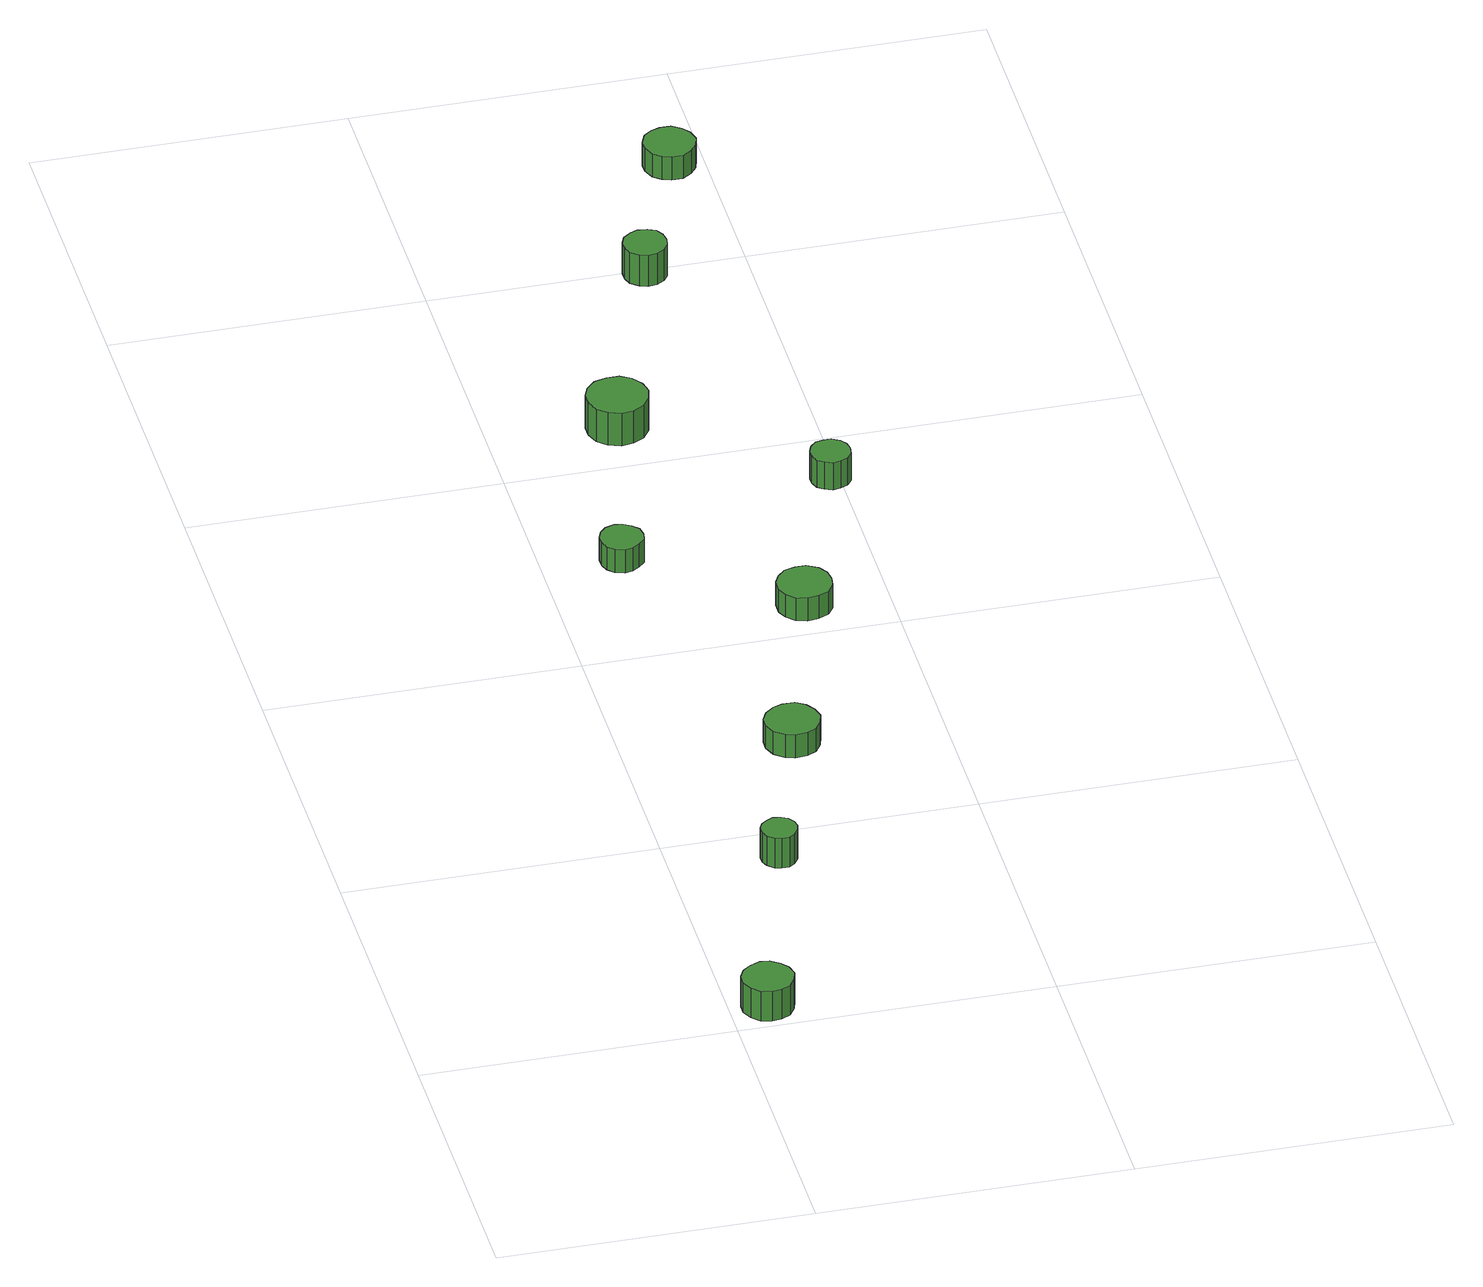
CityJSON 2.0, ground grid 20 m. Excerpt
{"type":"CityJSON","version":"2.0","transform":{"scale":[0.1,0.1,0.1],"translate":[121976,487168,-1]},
"CityObjects":{
"tree1":{"type":"SolitaryVegetationObject","attributes":{"function":"something"},"geometry":[{"type":"MultiSurface","lod":"1","boundaries":[[[0,1,2,3,4,5,6,7,8,9,10,11,12,13,14]],[[15,16,17,18,19,20,21,22,23,24,25,26,27,28,29]],[[0,29,28,1]],[[1,28,27,2]],[[2,27,26,3]],[[3,26,25,4]],[[4,25,24,5]],[[5,24,23,6]],[[6,23,22,7]],[[7,22,21,8]],[[8,21,20,9]],[[9,20,19,10]],[[10,19,18,11]],[[11,18,17,12]],[[12,17,16,13]],[[13,16,15,14]],[[14,15,29,0]]]}]},
"tree2":{"type":"SolitaryVegetationObject","attributes":{"function":"something"},"geometry":[{"type":"MultiSurface","lod":"1","boundaries":[[[30,31,32,33,34,35,36,37,38,39,40,41,42,43,44]],[[45,46,47,48,49,50,51,52,53,54,55,56,57,58,59]],[[30,59,58,31]],[[31,58,57,32]],[[32,57,56,33]],[[33,56,55,34]],[[34,55,54,35]],[[35,54,53,36]],[[36,53,52,37]],[[37,52,51,38]],[[38,51,50,39]],[[39,50,49,40]],[[40,49,48,41]],[[41,48,47,42]],[[42,47,46,43]],[[43,46,45,44]],[[44,45,59,30]]]}]},
"tree3":{"type":"SolitaryVegetationObject","attributes":{"function":"something"},"geometry":[{"type":"MultiSurface","lod":"1","boundaries":[[[60,61,62,63,64,65,66,67,68,69,70,71,72,73,74]],[[75,76,77,78,79,80,81,82,83,84,85,86,87,88,89]],[[60,89,88,61]],[[61,88,87,62]],[[62,87,86,63]],[[63,86,85,64]],[[64,85,84,65]],[[65,84,83,66]],[[66,83,82,67]],[[67,82,81,68]],[[68,81,80,69]],[[69,80,79,70]],[[70,79,78,71]],[[71,78,77,72]],[[72,77,76,73]],[[73,76,75,74]],[[74,75,89,60]]]}]},
"tree4":{"type":"SolitaryVegetationObject","attributes":{"function":"something"},"geometry":[{"type":"MultiSurface","lod":"1","boundaries":[[[90,91,92,93,94,95,96,97,98,99,100,101,102,103,104]],[[105,106,107,108,109,110,111,112,113,114,115,116,117,118,119]],[[90,119,118,91]],[[91,118,117,92]],[[92,117,116,93]],[[93,116,115,94]],[[94,115,114,95]],[[95,114,113,96]],[[96,113,112,97]],[[97,112,111,98]],[[98,111,110,99]],[[99,110,109,100]],[[100,109,108,101]],[[101,108,107,102]],[[102,107,106,103]],[[103,106,105,104]],[[104,105,119,90]]]}]},
"tree5":{"type":"SolitaryVegetationObject","attributes":{"function":"something"},"geometry":[{"type":"MultiSurface","lod":"1","boundaries":[[[120,121,122,123,124,125,126,127,128,129,130,131,132,133,134]],[[135,136,137,138,139,140,141,142,143,144,145,146,147,148,149]],[[120,149,148,121]],[[121,148,147,122]],[[122,147,146,123]],[[123,146,145,124]],[[124,145,144,125]],[[125,144,143,126]],[[126,143,142,127]],[[127,142,141,128]],[[128,141,140,129]],[[129,140,139,130]],[[130,139,138,131]],[[131,138,137,132]],[[132,137,136,133]],[[133,136,135,134]],[[134,135,149,120]]]}]},
"tree6":{"type":"SolitaryVegetationObject","attributes":{"function":"something"},"geometry":[{"type":"MultiSurface","lod":"1","boundaries":[[[150,151,152,153,154,155,156,157,158,159,160,161,162,163,164]],[[165,166,167,168,169,170,171,172,173,174,175,176,177,178,179]],[[150,179,178,151]],[[151,178,177,152]],[[152,177,176,153]],[[153,176,175,154]],[[154,175,174,155]],[[155,174,173,156]],[[156,173,172,157]],[[157,172,171,158]],[[158,171,170,159]],[[159,170,169,160]],[[160,169,168,161]],[[161,168,167,162]],[[162,167,166,163]],[[163,166,165,164]],[[164,165,179,150]]]}]},
"tree7":{"type":"SolitaryVegetationObject","attributes":{"function":"something"},"geometry":[{"type":"MultiSurface","lod":"1","boundaries":[[[180,181,182,183,184,185,186,187,188,189,190,191,192,193,194]],[[195,196,197,198,199,200,201,202,203,204,205,206,207,208,209]],[[180,209,208,181]],[[181,208,207,182]],[[182,207,206,183]],[[183,206,205,184]],[[184,205,204,185]],[[185,204,203,186]],[[186,203,202,187]],[[187,202,201,188]],[[188,201,200,189]],[[189,200,199,190]],[[190,199,198,191]],[[191,198,197,192]],[[192,197,196,193]],[[193,196,195,194]],[[194,195,209,180]]]}]},
"tree8":{"type":"SolitaryVegetationObject","attributes":{"function":"something"},"geometry":[{"type":"MultiSurface","lod":"1","boundaries":[[[210,211,212,213,214,215,216,217,218,219,220,221,222,223,224]],[[225,226,227,228,229,230,231,232,233,234,235,236,237,238,239]],[[210,239,238,211]],[[211,238,237,212]],[[212,237,236,213]],[[213,236,235,214]],[[214,235,234,215]],[[215,234,233,216]],[[216,233,232,217]],[[217,232,231,218]],[[218,231,230,219]],[[219,230,229,220]],[[220,229,228,221]],[[221,228,227,222]],[[222,227,226,223]],[[223,226,225,224]],[[224,225,239,210]]]}]},
"tree9":{"type":"SolitaryVegetationObject","attributes":{"function":"something"},"geometry":[{"type":"MultiSurface","lod":"1","boundaries":[[[240,241,242,243,244,245,246,247,248,249,250,251,252,253,254]],[[255,256,257,258,259,260,261,262,263,264,265,266,267,268,269]],[[240,269,268,241]],[[241,268,267,242]],[[242,267,266,243]],[[243,266,265,244]],[[244,265,264,245]],[[245,264,263,246]],[[246,263,262,247]],[[247,262,261,248]],[[248,261,260,249]],[[249,260,259,250]],[[250,259,258,251]],[[251,258,257,252]],[[252,257,256,253]],[[253,256,255,254]],[[254,255,269,240]]]}]},
"tree10":{"type":"SolitaryVegetationObject","attributes":{"function":"something"}},
"tree11":{"type":"SolitaryVegetationObject","attributes":{"function":"something"}}
},
"vertices":[
[41,21,29],[39,28,29],[35,33,29],[29,37,29],[23,38,29],[16,35,29],[11,31,29],[8,25,29],[8,18,29],[11,12,29],[16,7,29],[23,5,29],[29,6,29],[35,9,29],[39,15,29],[39,15,7],[35,9,7],[29,6,7],[23,5,7],[16,7,7],[11,12,7],[8,18,7],[8,25,7],[11,31,7],[16,35,7],[23,38,7],[29,37,7],[35,33,7],[39,28,7],[41,21,7],
[80,173,29],[79,178,29],[76,182,29],[72,184,29],[67,185,29],[63,183,29],[59,180,29],[57,176,29],[57,171,29],[59,167,29],[63,163,29],[67,162,29],[72,162,29],[76,165,29],[79,169,29],[79,169,7],[76,165,7],[72,162,7],[67,162,7],[63,163,7],[59,167,7],[57,171,7],[57,176,7],[59,180,7],[63,183,7],[67,185,7],[72,184,7],[76,182,7],[79,178,7],[80,173,7],
[123,291,24],[121,298,24],[117,304,24],[111,308,24],[103,308,24],[97,306,24],[91,301,24],[88,295,24],[88,288,24],[91,281,24],[97,276,24],[103,274,24],[111,275,24],[117,278,24],[121,284,24],[121,284,7],[117,278,7],[111,275,7],[103,274,7],[97,276,7],[91,281,7],[88,288,7],[88,295,7],[91,301,7],[97,306,7],[103,308,7],[111,308,7],[117,304,7],[121,298,7],[123,291,7],
[64,504,24],[63,510,24],[59,514,24],[54,517,24],[49,518,24],[43,516,24],[39,512,24],[37,507,24],[37,501,24],[39,496,24],[43,492,24],[49,490,24],[54,491,24],[59,494,24],[63,498,24],[63,498,7],[59,494,7],[54,491,7],[49,490,7],[43,492,7],[39,496,7],[37,501,7],[37,507,7],[39,512,7],[43,516,7],[49,518,7],[54,517,7],[59,514,7],[63,510,7],[64,504,7],
[101,642,31],[99,650,31],[94,657,31],[87,661,31],[79,661,31],[71,659,31],[65,653,31],[62,646,31],[62,638,31],[65,630,31],[71,625,31],[79,622,31],[87,623,31],[94,627,31],[99,634,31],[99,634,7],[94,627,7],[87,623,7],[79,622,7],[71,625,7],[65,630,7],[62,638,7],[62,646,7],[65,653,7],[71,659,7],[79,661,7],[87,661,7],[94,657,7],[99,650,7],[101,642,7],
[164,431,24],[163,438,24],[159,444,24],[152,448,24],[145,448,24],[138,446,24],[133,441,24],[130,435,24],[130,427,24],[133,421,24],[138,416,24],[145,414,24],[152,415,24],[159,418,24],[163,424,24],[163,424,7],[159,418,7],[152,415,7],[145,414,7],[138,416,7],[133,421,7],[130,427,7],[130,435,7],[133,441,7],[138,446,7],[145,448,7],[152,448,7],[159,444,7],[163,438,7],[164,431,7],
[207,559,27],[206,564,27],[203,568,27],[198,571,27],[193,571,27],[188,570,27],[184,566,27],[182,561,27],[182,556,27],[184,551,27],[188,548,27],[193,546,27],[198,547,27],[203,549,27],[206,553,27],[206,553,7],[203,549,7],[198,547,7],[193,546,7],[188,548,7],[184,551,7],[182,556,7],[182,561,7],[184,566,7],[188,570,7],[193,571,7],[198,571,7],[203,568,7],[206,564,7],[207,559,7],
[150,797,30],[149,803,30],[146,808,30],[141,810,30],[135,811,30],[130,809,30],[125,805,30],[123,800,30],[123,794,30],[125,789,30],[130,785,30],[135,783,30],[141,784,30],[146,787,30],[149,791,30],[149,791,7],[146,787,7],[141,784,7],[135,783,7],[130,785,7],[125,789,7],[123,794,7],[123,800,7],[125,805,7],[130,809,7],[135,811,7],[141,810,7],[146,808,7],[149,803,7],[150,797,7],
[195,906,24],[193,913,24],[189,918,24],[183,922,24],[176,922,24],[170,920,24],[165,916,24],[162,909,24],[162,903,24],[165,896,24],[170,892,24],[176,890,24],[183,890,24],[189,894,24],[193,899,24],[193,899,7],[189,894,7],[183,890,7],[176,890,7],[170,892,7],[165,896,7],[162,903,7],[162,909,7],[165,916,7],[170,920,7],[176,922,7],[183,922,7],[189,918,7],[193,913,7],[195,906,7]
]}
